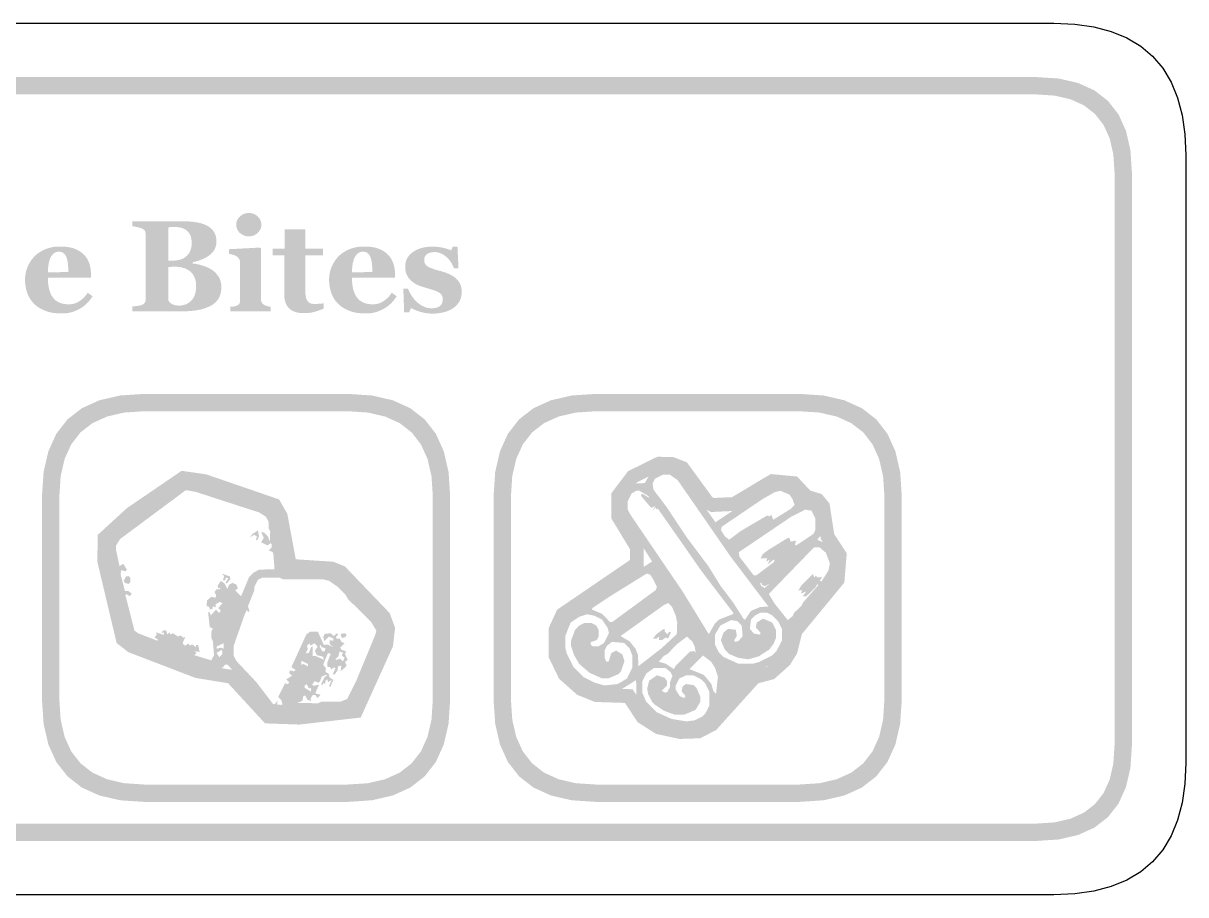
# Model space of a CAD drawing. Header units: millimetres. Extents: x 4 to 272, y 4 to 144.
# Drawn here: x 41.27 to 68.04, y 75.96 to 96.04 of the extents above; entities that cross this region are included whole.
import ezdxf

# ---------------------------------------------------------------- set-up
doc = ezdxf.new("R2010")
doc.units = ezdxf.units.MM
doc.layers.add('CUT', color=1, linetype='Continuous')
doc.layers.add('RASTER', color=7, linetype='Continuous')

msp = doc.modelspace()

# ---------------------------------------------------------------- hatches: boundary and pattern name
at = {"layer": 'RASTER'}
h = msp.add_hatch(color=7, dxfattribs=at)
h.paths.add_polyline_path([(5.2, 92.6), (5.234, 93.116), (5.337, 93.563), (5.509, 93.941), (5.75, 94.25), (6.059, 94.491), (6.438, 94.663), (6.884, 94.766), (7.4, 94.8), (64.6, 94.8), (65.116, 94.766), (65.563, 94.663), (65.941, 94.491), (66.25, 94.25), (66.491, 93.941), (66.663, 93.563), (66.766, 93.116), (66.8, 92.6), (66.8, 79.4), (66.766, 78.884), (66.663, 78.438), (66.491, 78.059), (66.25, 77.75), (65.941, 77.509), (65.563, 77.338), (65.116, 77.234), (64.6, 77.2), (7.4, 77.2), (6.884, 77.234), (6.438, 77.338), (6.059, 77.509), (5.75, 77.75), (5.509, 78.059), (5.337, 78.438), (5.234, 78.884), (5.2, 79.4)])
h.paths.add_polyline_path([(5.6, 92.6), (5.6, 79.4), (5.628, 78.978), (5.712, 78.613), (5.853, 78.303), (6.05, 78.05), (6.303, 77.853), (6.612, 77.712), (6.978, 77.628), (7.4, 77.6), (64.6, 77.6), (65.022, 77.628), (65.387, 77.712), (65.697, 77.853), (65.95, 78.05), (66.147, 78.303), (66.288, 78.613), (66.372, 78.978), (66.4, 79.4), (66.4, 92.6), (66.372, 93.022), (66.288, 93.388), (66.147, 93.697), (65.95, 93.95), (65.697, 94.147), (65.387, 94.288), (65.022, 94.372), (64.6, 94.4), (7.4, 94.4), (6.978, 94.372), (6.612, 94.288), (6.303, 94.147), (6.05, 93.95), (5.853, 93.697), (5.712, 93.388), (5.628, 93.022), (5.6, 92.6)], flags=0)
h = msp.add_hatch(color=7, dxfattribs=at)
h.paths.add_polyline_path([(46.966, 89.4), (46.04, 89.4), (46.04, 89.507), (46.05, 89.508), (46.059, 89.508), (46.068, 89.509), (46.078, 89.51), (46.087, 89.511), (46.096, 89.512), (46.106, 89.513), (46.115, 89.514), (46.124, 89.515), (46.132, 89.517), (46.141, 89.518), (46.149, 89.52), (46.157, 89.522), (46.164, 89.524), (46.171, 89.526), (46.178, 89.529), (46.189, 89.534), (46.199, 89.539), (46.209, 89.544), (46.218, 89.55), (46.225, 89.557), (46.232, 89.564), (46.238, 89.571), (46.244, 89.579), (46.248, 89.588), (46.252, 89.597), (46.255, 89.607), (46.258, 89.618), (46.26, 89.629), (46.262, 89.641), (46.262, 89.653), (46.263, 89.667), (46.263, 90.519), (46.262, 90.532), (46.261, 90.544), (46.259, 90.556), (46.257, 90.567), (46.254, 90.578), (46.25, 90.589), (46.245, 90.599), (46.239, 90.609), (46.233, 90.619), (46.227, 90.628), (46.22, 90.636), (46.213, 90.644), (46.205, 90.652), (46.198, 90.659), (46.189, 90.665), (46.181, 90.671), (46.174, 90.676), (46.166, 90.68), (46.157, 90.684), (46.148, 90.689), (46.137, 90.693), (46.126, 90.697), (46.114, 90.701), (46.101, 90.705), (46.088, 90.709), (46.075, 90.713), (46.062, 90.716), (46.05, 90.718), (46.038, 90.721), (46.026, 90.723), (46.015, 90.724), (46.003, 90.726), (46.003, 90.833), (46.721, 90.871), (46.743, 90.849), (46.743, 89.686), (46.744, 89.673), (46.745, 89.661), (46.746, 89.649), (46.749, 89.638), (46.752, 89.628), (46.756, 89.617), (46.76, 89.608), (46.765, 89.598), (46.771, 89.59), (46.777, 89.582), (46.784, 89.574), (46.792, 89.567), (46.8, 89.561), (46.809, 89.555), (46.818, 89.55), (46.828, 89.545), (46.836, 89.542), (46.843, 89.539), (46.851, 89.536), (46.859, 89.533), (46.867, 89.53), (46.875, 89.527), (46.884, 89.524), (46.893, 89.522), (46.901, 89.519), (46.91, 89.517), (46.919, 89.515), (46.928, 89.513), (46.938, 89.511), (46.947, 89.509), (46.956, 89.508), (46.966, 89.507)])
h.paths.add_polyline_path([(46.752, 91.398), (46.751, 91.371), (46.747, 91.344), (46.74, 91.319), (46.731, 91.295), (46.718, 91.272), (46.704, 91.25), (46.686, 91.228), (46.666, 91.208), (46.644, 91.19), (46.621, 91.174), (46.598, 91.161), (46.573, 91.15), (46.547, 91.141), (46.52, 91.135), (46.492, 91.131), (46.463, 91.13), (46.434, 91.131), (46.406, 91.135), (46.379, 91.141), (46.353, 91.15), (46.328, 91.161), (46.304, 91.174), (46.281, 91.19), (46.259, 91.208), (46.239, 91.228), (46.222, 91.25), (46.207, 91.272), (46.195, 91.295), (46.185, 91.319), (46.179, 91.344), (46.175, 91.371), (46.173, 91.398), (46.175, 91.425), (46.179, 91.452), (46.185, 91.477), (46.195, 91.501), (46.207, 91.525), (46.222, 91.547), (46.239, 91.568), (46.259, 91.588), (46.281, 91.607), (46.304, 91.623), (46.328, 91.637), (46.353, 91.648), (46.379, 91.656), (46.406, 91.663), (46.434, 91.666), (46.463, 91.668), (46.493, 91.666), (46.521, 91.663), (46.548, 91.656), (46.574, 91.648), (46.599, 91.637), (46.622, 91.623), (46.645, 91.607), (46.667, 91.588), (46.687, 91.568), (46.704, 91.547), (46.719, 91.525), (46.731, 91.501), (46.74, 91.477), (46.747, 91.452), (46.751, 91.425), (46.752, 91.398)])
h = msp.add_hatch(color=7, dxfattribs=at)
h.paths.add_polyline_path([(45.62, 90.354), (45.643, 90.337), (45.664, 90.319), (45.685, 90.301), (45.705, 90.281), (45.723, 90.26), (45.74, 90.238), (45.757, 90.216), (45.772, 90.192), (45.786, 90.167), (45.798, 90.141), (45.808, 90.114), (45.816, 90.086), (45.822, 90.057), (45.827, 90.026), (45.83, 89.995), (45.831, 89.963), (45.83, 89.924), (45.826, 89.886), (45.821, 89.851), (45.814, 89.817), (45.805, 89.784), (45.793, 89.753), (45.78, 89.723), (45.764, 89.695), (45.746, 89.669), (45.727, 89.643), (45.706, 89.62), (45.683, 89.598), (45.658, 89.577), (45.631, 89.557), (45.603, 89.54), (45.573, 89.523), (45.539, 89.507), (45.504, 89.492), (45.468, 89.478), (45.431, 89.466), (45.392, 89.454), (45.352, 89.444), (45.311, 89.435), (45.269, 89.428), (45.225, 89.421), (45.179, 89.416), (45.131, 89.411), (45.081, 89.407), (45.03, 89.404), (44.976, 89.402), (44.921, 89.4), (44.864, 89.4), (43.784, 89.4), (43.784, 89.514), (43.796, 89.515), (43.808, 89.517), (43.822, 89.518), (43.835, 89.52), (43.85, 89.521), (43.865, 89.523), (43.882, 89.525), (43.898, 89.527), (43.915, 89.53), (43.93, 89.532), (43.944, 89.534), (43.957, 89.537), (43.968, 89.54), (43.979, 89.542), (43.988, 89.545), (43.995, 89.548), (44.008, 89.554), (44.02, 89.56), (44.031, 89.566), (44.041, 89.573), (44.049, 89.581), (44.057, 89.589), (44.064, 89.597), (44.069, 89.606), (44.074, 89.615), (44.078, 89.625), (44.081, 89.636), (44.084, 89.647), (44.086, 89.659), (44.088, 89.672), (44.089, 89.685), (44.089, 89.699), (44.089, 91.164), (44.089, 91.177), (44.088, 91.189), (44.087, 91.201), (44.085, 91.212), (44.083, 91.223), (44.08, 91.233), (44.077, 91.242), (44.073, 91.252), (44.068, 91.26), (44.062, 91.269), (44.054, 91.277), (44.045, 91.285), (44.035, 91.292), (44.023, 91.299), (44.01, 91.306), (43.995, 91.313), (43.984, 91.318), (43.971, 91.322), (43.959, 91.326), (43.946, 91.33), (43.933, 91.334), (43.919, 91.338), (43.904, 91.341), (43.89, 91.345), (43.875, 91.348), (43.861, 91.35), (43.847, 91.353), (43.833, 91.356), (43.82, 91.358), (43.808, 91.36), (43.796, 91.362), (43.784, 91.364), (43.784, 91.479), (44.914, 91.479), (45.016, 91.477), (45.112, 91.471), (45.2, 91.462), (45.281, 91.449), (45.354, 91.433), (45.419, 91.413), (45.478, 91.389), (45.529, 91.361), (45.573, 91.33), (45.611, 91.296), (45.644, 91.258), (45.671, 91.216), (45.691, 91.171), (45.706, 91.123), (45.715, 91.071), (45.718, 91.016), (45.717, 90.99), (45.715, 90.965), (45.712, 90.94), (45.707, 90.917), (45.701, 90.894), (45.694, 90.872), (45.685, 90.851), (45.675, 90.83), (45.664, 90.811), (45.652, 90.792), (45.638, 90.774), (45.624, 90.756), (45.608, 90.739), (45.591, 90.723), (45.573, 90.707), (45.554, 90.692), (45.535, 90.679), (45.516, 90.666), (45.496, 90.653), (45.475, 90.641), (45.453, 90.63), (45.43, 90.619), (45.407, 90.608), (45.382, 90.598), (45.357, 90.589), (45.332, 90.579), (45.306, 90.57), (45.279, 90.562), (45.252, 90.554), (45.225, 90.546), (45.197, 90.539), (45.168, 90.532), (45.168, 90.504), (45.197, 90.501), (45.226, 90.497), (45.255, 90.492), (45.285, 90.486), (45.315, 90.479), (45.345, 90.472), (45.375, 90.463), (45.406, 90.454), (45.436, 90.444), (45.465, 90.433), (45.494, 90.422), (45.521, 90.409), (45.547, 90.397), (45.572, 90.383), (45.596, 90.369), (45.62, 90.354)])
h.paths.add_polyline_path([(45.148, 90.979), (45.146, 91.021), (45.142, 91.061), (45.134, 91.098), (45.124, 91.133), (45.11, 91.165), (45.093, 91.196), (45.073, 91.223), (45.051, 91.249), (45.025, 91.271), (44.996, 91.291), (44.964, 91.308), (44.929, 91.321), (44.891, 91.332), (44.85, 91.339), (44.805, 91.344), (44.758, 91.345), (44.751, 91.345), (44.743, 91.345), (44.735, 91.345), (44.726, 91.345), (44.717, 91.344), (44.707, 91.344), (44.697, 91.344), (44.686, 91.343), (44.675, 91.343), (44.664, 91.342), (44.654, 91.342), (44.644, 91.341), (44.635, 91.341), (44.626, 91.34), (44.617, 91.34), (44.609, 91.339), (44.609, 90.569), (44.685, 90.569), (44.742, 90.571), (44.796, 90.576), (44.846, 90.584), (44.891, 90.597), (44.933, 90.612), (44.971, 90.631), (45.005, 90.654), (45.035, 90.68), (45.062, 90.708), (45.085, 90.74), (45.104, 90.774), (45.12, 90.81), (45.132, 90.848), (45.141, 90.89), (45.146, 90.933), (45.148, 90.979)], flags=0)
h.paths.add_polyline_path([(45.25, 89.982), (45.248, 90.034), (45.242, 90.084), (45.232, 90.13), (45.218, 90.173), (45.2, 90.213), (45.178, 90.25), (45.152, 90.284), (45.122, 90.314), (45.088, 90.341), (45.05, 90.365), (45.009, 90.385), (44.964, 90.401), (44.916, 90.414), (44.865, 90.423), (44.81, 90.428), (44.751, 90.43), (44.744, 90.43), (44.736, 90.43), (44.728, 90.429), (44.719, 90.429), (44.709, 90.429), (44.699, 90.429), (44.688, 90.428), (44.677, 90.428), (44.666, 90.427), (44.655, 90.427), (44.646, 90.426), (44.637, 90.426), (44.629, 90.425), (44.621, 90.425), (44.615, 90.424), (44.609, 90.424), (44.609, 89.664), (44.613, 89.65), (44.619, 89.638), (44.627, 89.625), (44.636, 89.614), (44.647, 89.603), (44.66, 89.592), (44.675, 89.582), (44.691, 89.572), (44.709, 89.563), (44.727, 89.556), (44.747, 89.549), (44.767, 89.544), (44.788, 89.54), (44.811, 89.537), (44.834, 89.535), (44.858, 89.535), (44.9, 89.537), (44.941, 89.542), (44.979, 89.551), (45.016, 89.564), (45.05, 89.581), (45.083, 89.601), (45.113, 89.624), (45.141, 89.652), (45.167, 89.683), (45.189, 89.716), (45.208, 89.753), (45.223, 89.793), (45.235, 89.836), (45.244, 89.881), (45.249, 89.93), (45.25, 89.982)], flags=0)
for points in [[(48.19, 89.467), (48.167, 89.457), (48.143, 89.447), (48.118, 89.438), (48.093, 89.428), (48.068, 89.419), (48.042, 89.41), (48.016, 89.402), (47.99, 89.393), (47.962, 89.386), (47.933, 89.379), (47.903, 89.373), (47.871, 89.369), (47.838, 89.365), (47.803, 89.363), (47.767, 89.361), (47.729, 89.36), (47.674, 89.362), (47.622, 89.367), (47.574, 89.376), (47.53, 89.388), (47.489, 89.404), (47.453, 89.423), (47.419, 89.446), (47.39, 89.472), (47.364, 89.501), (47.342, 89.533), (47.322, 89.569), (47.307, 89.607), (47.295, 89.648), (47.286, 89.692), (47.281, 89.74), (47.279, 89.79), (47.279, 90.689), (47.016, 90.689), (47.016, 90.847), (47.285, 90.847), (47.285, 91.291), (47.761, 91.291), (47.761, 90.847), (48.171, 90.847), (48.171, 90.689), (47.764, 90.689), (47.764, 89.886), (47.765, 89.845), (47.767, 89.807), (47.771, 89.772), (47.776, 89.74), (47.783, 89.711), (47.791, 89.685), (47.801, 89.663), (47.812, 89.643), (47.825, 89.626), (47.84, 89.612), (47.858, 89.599), (47.878, 89.589), (47.901, 89.581), (47.926, 89.576), (47.953, 89.573), (47.982, 89.571), (47.993, 89.571), (48.004, 89.572), (48.016, 89.572), (48.03, 89.573), (48.044, 89.574), (48.059, 89.575), (48.075, 89.576), (48.092, 89.577), (48.109, 89.579), (48.125, 89.58), (48.139, 89.582), (48.152, 89.583), (48.164, 89.585), (48.174, 89.587), (48.183, 89.589), (48.19, 89.59)], [(50.687, 89.35), (50.651, 89.351), (50.616, 89.353), (50.581, 89.356), (50.546, 89.361), (50.511, 89.367), (50.477, 89.374), (50.443, 89.382), (50.409, 89.392), (50.376, 89.402), (50.345, 89.413), (50.316, 89.424), (50.289, 89.435), (50.263, 89.446), (50.24, 89.457), (50.218, 89.469), (50.199, 89.481), (50.155, 89.381), (50.041, 89.381), (50.021, 89.927), (50.128, 89.927), (50.134, 89.911), (50.141, 89.893), (50.149, 89.876), (50.158, 89.857), (50.167, 89.838), (50.178, 89.819), (50.189, 89.799), (50.202, 89.779), (50.215, 89.758), (50.228, 89.738), (50.242, 89.719), (50.257, 89.7), (50.271, 89.682), (50.287, 89.664), (50.303, 89.647), (50.319, 89.63), (50.336, 89.614), (50.355, 89.598), (50.373, 89.583), (50.393, 89.569), (50.413, 89.556), (50.433, 89.543), (50.454, 89.53), (50.476, 89.519), (50.499, 89.508), (50.521, 89.499), (50.545, 89.491), (50.568, 89.485), (50.592, 89.48), (50.616, 89.476), (50.641, 89.474), (50.666, 89.473), (50.698, 89.474), (50.728, 89.476), (50.756, 89.481), (50.782, 89.486), (50.806, 89.494), (50.828, 89.502), (50.847, 89.513), (50.865, 89.525), (50.88, 89.539), (50.893, 89.555), (50.904, 89.572), (50.913, 89.591), (50.921, 89.612), (50.926, 89.635), (50.929, 89.659), (50.93, 89.686), (50.929, 89.7), (50.928, 89.714), (50.926, 89.727), (50.922, 89.739), (50.918, 89.751), (50.913, 89.762), (50.907, 89.772), (50.9, 89.782), (50.893, 89.792), (50.884, 89.801), (50.875, 89.809), (50.866, 89.818), (50.855, 89.826), (50.844, 89.834), (50.832, 89.841), (50.82, 89.848), (50.805, 89.855), (50.791, 89.862), (50.775, 89.869), (50.76, 89.875), (50.744, 89.881), (50.728, 89.887), (50.711, 89.893), (50.695, 89.898), (50.677, 89.903), (50.659, 89.909), (50.639, 89.915), (50.619, 89.921), (50.597, 89.927), (50.575, 89.934), (50.551, 89.941), (50.527, 89.948), (50.502, 89.955), (50.479, 89.963), (50.456, 89.97), (50.434, 89.977), (50.414, 89.985), (50.394, 89.992), (50.374, 90), (50.356, 90.007), (50.338, 90.015), (50.32, 90.024), (50.302, 90.035), (50.284, 90.046), (50.265, 90.058), (50.247, 90.072), (50.228, 90.086), (50.209, 90.102), (50.193, 90.116), (50.178, 90.132), (50.163, 90.148), (50.15, 90.165), (50.137, 90.182), (50.125, 90.201), (50.114, 90.22), (50.104, 90.239), (50.094, 90.26), (50.086, 90.282), (50.079, 90.304), (50.074, 90.328), (50.07, 90.352), (50.066, 90.378), (50.065, 90.404), (50.064, 90.431), (50.067, 90.482), (50.075, 90.53), (50.088, 90.575), (50.107, 90.618), (50.132, 90.659), (50.162, 90.697), (50.197, 90.732), (50.238, 90.765), (50.283, 90.795), (50.331, 90.821), (50.383, 90.843), (50.438, 90.861), (50.497, 90.875), (50.558, 90.885), (50.624, 90.891), (50.692, 90.893), (50.725, 90.892), (50.758, 90.891), (50.789, 90.889), (50.82, 90.886), (50.851, 90.882), (50.88, 90.877), (50.909, 90.872), (50.938, 90.866), (50.965, 90.859), (50.992, 90.852), (51.017, 90.845), (51.041, 90.837), (51.064, 90.83), (51.086, 90.822), (51.106, 90.814), (51.126, 90.806), (51.157, 90.893), (51.268, 90.893), (51.292, 90.393), (51.188, 90.393), (51.174, 90.431), (51.157, 90.467), (51.139, 90.502), (51.118, 90.535), (51.095, 90.567), (51.069, 90.598), (51.042, 90.628), (51.012, 90.656), (50.98, 90.682), (50.948, 90.704), (50.916, 90.723), (50.882, 90.739), (50.849, 90.751), (50.814, 90.76), (50.779, 90.765), (50.744, 90.767), (50.716, 90.766), (50.69, 90.764), (50.666, 90.76), (50.643, 90.755), (50.622, 90.748), (50.602, 90.74), (50.583, 90.731), (50.566, 90.72), (50.551, 90.708), (50.538, 90.694), (50.527, 90.68), (50.518, 90.664), (50.511, 90.647), (50.506, 90.629), (50.503, 90.61), (50.502, 90.589), (50.503, 90.563), (50.508, 90.538), (50.515, 90.515), (50.526, 90.494), (50.539, 90.474), (50.555, 90.457), (50.574, 90.442), (50.596, 90.428), (50.621, 90.416), (50.648, 90.404), (50.678, 90.392), (50.71, 90.38), (50.744, 90.368), (50.781, 90.357), (50.82, 90.346), (50.861, 90.335), (50.924, 90.317), (50.983, 90.298), (51.038, 90.277), (51.088, 90.255), (51.134, 90.231), (51.175, 90.206), (51.212, 90.179), (51.245, 90.151), (51.273, 90.121), (51.298, 90.089), (51.319, 90.054), (51.336, 90.018), (51.349, 89.98), (51.359, 89.94), (51.364, 89.898), (51.366, 89.854), (51.363, 89.796), (51.354, 89.741), (51.34, 89.689), (51.319, 89.641), (51.293, 89.596), (51.26, 89.555), (51.222, 89.517), (51.178, 89.482), (51.129, 89.451), (51.077, 89.424), (51.021, 89.402), (50.961, 89.383), (50.898, 89.369), (50.831, 89.358), (50.761, 89.352), (50.687, 89.35)]]:
    msp.add_hatch(color=7, dxfattribs=at).paths.add_polyline_path(points)
h = msp.add_hatch(color=7, dxfattribs=at)
h.paths.add_polyline_path([(42.866, 89.75), (42.853, 89.729), (42.839, 89.709), (42.824, 89.689), (42.809, 89.669), (42.793, 89.649), (42.777, 89.63), (42.76, 89.611), (42.742, 89.593), (42.724, 89.574), (42.704, 89.557), (42.685, 89.54), (42.664, 89.524), (42.644, 89.508), (42.622, 89.494), (42.6, 89.479), (42.577, 89.466), (42.553, 89.452), (42.528, 89.44), (42.503, 89.428), (42.478, 89.417), (42.454, 89.407), (42.429, 89.398), (42.404, 89.389), (42.379, 89.382), (42.353, 89.375), (42.327, 89.369), (42.299, 89.364), (42.271, 89.36), (42.242, 89.357), (42.211, 89.355), (42.18, 89.354), (42.148, 89.353), (42.095, 89.354), (42.043, 89.357), (41.994, 89.362), (41.946, 89.369), (41.9, 89.377), (41.856, 89.388), (41.814, 89.4), (41.774, 89.415), (41.735, 89.431), (41.698, 89.448), (41.663, 89.467), (41.63, 89.487), (41.598, 89.508), (41.568, 89.531), (41.54, 89.555), (41.514, 89.58), (41.489, 89.607), (41.466, 89.635), (41.444, 89.663), (41.424, 89.694), (41.406, 89.725), (41.389, 89.757), (41.374, 89.791), (41.361, 89.826), (41.349, 89.861), (41.338, 89.898), (41.33, 89.935), (41.323, 89.973), (41.317, 90.012), (41.313, 90.051), (41.311, 90.091), (41.31, 90.132), (41.311, 90.17), (41.313, 90.206), (41.318, 90.243), (41.324, 90.279), (41.332, 90.314), (41.341, 90.35), (41.352, 90.384), (41.365, 90.419), (41.379, 90.453), (41.395, 90.485), (41.413, 90.517), (41.431, 90.548), (41.452, 90.578), (41.473, 90.607), (41.496, 90.635), (41.521, 90.663), (41.547, 90.688), (41.574, 90.712), (41.603, 90.735), (41.634, 90.757), (41.666, 90.777), (41.7, 90.796), (41.735, 90.814), (41.772, 90.831), (41.811, 90.846), (41.85, 90.859), (41.891, 90.87), (41.933, 90.879), (41.976, 90.887), (42.02, 90.892), (42.065, 90.895), (42.111, 90.896), (42.161, 90.895), (42.209, 90.892), (42.255, 90.889), (42.298, 90.883), (42.339, 90.876), (42.378, 90.868), (42.414, 90.857), (42.448, 90.846), (42.48, 90.833), (42.511, 90.819), (42.541, 90.803), (42.569, 90.786), (42.595, 90.769), (42.62, 90.75), (42.644, 90.729), (42.667, 90.708), (42.687, 90.687), (42.705, 90.664), (42.723, 90.641), (42.739, 90.617), (42.753, 90.592), (42.766, 90.566), (42.778, 90.539), (42.788, 90.511), (42.797, 90.483), (42.805, 90.454), (42.811, 90.424), (42.817, 90.395), (42.821, 90.365), (42.824, 90.335), (42.826, 90.304), (42.826, 90.273), (42.826, 90.178), (41.836, 90.178), (41.838, 90.105), (41.843, 90.037), (41.852, 89.973), (41.865, 89.913), (41.881, 89.859), (41.901, 89.808), (41.925, 89.762), (41.952, 89.721), (41.983, 89.684), (42.018, 89.652), (42.058, 89.625), (42.101, 89.603), (42.15, 89.586), (42.202, 89.574), (42.258, 89.567), (42.319, 89.564), (42.353, 89.565), (42.386, 89.569), (42.419, 89.575), (42.45, 89.583), (42.481, 89.594), (42.51, 89.606), (42.539, 89.622), (42.567, 89.64), (42.594, 89.659), (42.62, 89.68), (42.645, 89.702), (42.669, 89.725), (42.692, 89.75), (42.714, 89.775), (42.734, 89.802), (42.754, 89.831)])
h.paths.add_polyline_path([(42.306, 90.307), (42.306, 90.329), (42.306, 90.351), (42.305, 90.373), (42.304, 90.396), (42.303, 90.418), (42.301, 90.441), (42.299, 90.464), (42.297, 90.487), (42.295, 90.509), (42.292, 90.531), (42.289, 90.551), (42.285, 90.571), (42.281, 90.589), (42.277, 90.606), (42.272, 90.623), (42.267, 90.638), (42.26, 90.654), (42.253, 90.67), (42.245, 90.685), (42.237, 90.698), (42.228, 90.711), (42.219, 90.722), (42.209, 90.732), (42.198, 90.742), (42.187, 90.75), (42.175, 90.757), (42.163, 90.763), (42.15, 90.768), (42.136, 90.772), (42.121, 90.775), (42.105, 90.776), (42.089, 90.777), (42.062, 90.775), (42.036, 90.77), (42.011, 90.761), (41.988, 90.748), (41.966, 90.732), (41.946, 90.713), (41.927, 90.689), (41.909, 90.663), (41.893, 90.632), (41.879, 90.597), (41.867, 90.558), (41.857, 90.515), (41.849, 90.468), (41.843, 90.416), (41.838, 90.361), (41.836, 90.301)], flags=0)
h = msp.add_hatch(color=7, dxfattribs=at)
h.paths.add_polyline_path([(49.868, 89.75), (49.855, 89.729), (49.841, 89.709), (49.826, 89.689), (49.811, 89.669), (49.795, 89.649), (49.779, 89.63), (49.762, 89.611), (49.744, 89.593), (49.725, 89.574), (49.706, 89.557), (49.687, 89.54), (49.666, 89.524), (49.646, 89.508), (49.624, 89.494), (49.602, 89.479), (49.579, 89.466), (49.555, 89.452), (49.53, 89.44), (49.505, 89.428), (49.48, 89.417), (49.456, 89.407), (49.431, 89.398), (49.406, 89.389), (49.381, 89.382), (49.355, 89.375), (49.329, 89.369), (49.301, 89.364), (49.273, 89.36), (49.243, 89.357), (49.213, 89.355), (49.182, 89.354), (49.15, 89.353), (49.097, 89.354), (49.045, 89.357), (48.996, 89.362), (48.948, 89.369), (48.902, 89.377), (48.858, 89.388), (48.816, 89.4), (48.776, 89.415), (48.737, 89.431), (48.7, 89.448), (48.665, 89.467), (48.632, 89.487), (48.6, 89.508), (48.57, 89.531), (48.542, 89.555), (48.516, 89.58), (48.491, 89.607), (48.468, 89.635), (48.446, 89.663), (48.426, 89.694), (48.408, 89.725), (48.391, 89.757), (48.376, 89.791), (48.363, 89.826), (48.351, 89.861), (48.34, 89.898), (48.332, 89.935), (48.325, 89.973), (48.319, 90.012), (48.315, 90.051), (48.313, 90.091), (48.312, 90.132), (48.313, 90.17), (48.315, 90.206), (48.32, 90.243), (48.326, 90.279), (48.333, 90.314), (48.343, 90.35), (48.354, 90.384), (48.367, 90.419), (48.381, 90.453), (48.397, 90.485), (48.415, 90.517), (48.433, 90.548), (48.454, 90.578), (48.475, 90.607), (48.498, 90.635), (48.523, 90.663), (48.549, 90.688), (48.576, 90.712), (48.605, 90.735), (48.636, 90.757), (48.668, 90.777), (48.702, 90.796), (48.737, 90.814), (48.774, 90.831), (48.813, 90.846), (48.852, 90.859), (48.893, 90.87), (48.935, 90.879), (48.978, 90.887), (49.022, 90.892), (49.067, 90.895), (49.113, 90.896), (49.163, 90.895), (49.211, 90.892), (49.257, 90.889), (49.3, 90.883), (49.341, 90.876), (49.38, 90.868), (49.416, 90.857), (49.45, 90.846), (49.482, 90.833), (49.513, 90.819), (49.543, 90.803), (49.571, 90.786), (49.597, 90.769), (49.622, 90.75), (49.646, 90.729), (49.668, 90.708), (49.689, 90.687), (49.707, 90.664), (49.725, 90.641), (49.741, 90.617), (49.755, 90.592), (49.768, 90.566), (49.78, 90.539), (49.79, 90.511), (49.799, 90.483), (49.807, 90.454), (49.813, 90.424), (49.819, 90.395), (49.823, 90.365), (49.826, 90.335), (49.828, 90.304), (49.828, 90.273), (49.828, 90.178), (48.838, 90.178), (48.84, 90.105), (48.845, 90.037), (48.854, 89.973), (48.867, 89.913), (48.883, 89.859), (48.903, 89.808), (48.926, 89.762), (48.954, 89.721), (48.985, 89.684), (49.02, 89.652), (49.06, 89.625), (49.103, 89.603), (49.151, 89.586), (49.204, 89.574), (49.26, 89.567), (49.321, 89.564), (49.355, 89.565), (49.388, 89.569), (49.421, 89.575), (49.452, 89.583), (49.483, 89.594), (49.512, 89.606), (49.541, 89.622), (49.569, 89.64), (49.596, 89.659), (49.622, 89.68), (49.647, 89.702), (49.671, 89.725), (49.694, 89.75), (49.716, 89.775), (49.736, 89.802), (49.756, 89.831)])
h.paths.add_polyline_path([(49.308, 90.307), (49.308, 90.329), (49.308, 90.351), (49.307, 90.373), (49.306, 90.396), (49.305, 90.418), (49.303, 90.441), (49.301, 90.464), (49.299, 90.487), (49.297, 90.509), (49.294, 90.531), (49.291, 90.551), (49.287, 90.571), (49.283, 90.589), (49.279, 90.606), (49.274, 90.623), (49.269, 90.638), (49.262, 90.654), (49.255, 90.67), (49.247, 90.685), (49.239, 90.698), (49.23, 90.711), (49.221, 90.722), (49.211, 90.732), (49.2, 90.742), (49.189, 90.75), (49.177, 90.757), (49.165, 90.763), (49.152, 90.768), (49.138, 90.772), (49.123, 90.775), (49.107, 90.776), (49.091, 90.777), (49.064, 90.775), (49.038, 90.77), (49.013, 90.761), (48.99, 90.748), (48.968, 90.732), (48.948, 90.713), (48.929, 90.689), (48.911, 90.663), (48.895, 90.632), (48.881, 90.597), (48.869, 90.558), (48.859, 90.515), (48.851, 90.468), (48.845, 90.416), (48.84, 90.361), (48.838, 90.301)], flags=0)
h = msp.add_hatch(color=7, dxfattribs=at)
h.paths.add_polyline_path([(41.7, 85.15), (41.737, 85.701), (41.847, 86.178), (42.03, 86.582), (42.288, 86.913), (42.618, 87.17), (43.022, 87.353), (43.499, 87.463), (44.05, 87.5), (48.75, 87.5), (49.301, 87.463), (49.778, 87.353), (50.182, 87.17), (50.513, 86.913), (50.77, 86.582), (50.953, 86.178), (51.063, 85.701), (51.1, 85.15), (51.1, 80.45), (51.063, 79.899), (50.953, 79.422), (50.77, 79.018), (50.513, 78.688), (50.182, 78.43), (49.778, 78.247), (49.301, 78.137), (48.75, 78.1), (44.05, 78.1), (43.499, 78.137), (43.022, 78.247), (42.618, 78.43), (42.288, 78.688), (42.03, 79.018), (41.847, 79.422), (41.737, 79.899), (41.7, 80.45)])
h.paths.add_polyline_path([(42.1, 85.15), (42.1, 80.45), (42.13, 79.993), (42.222, 79.597), (42.374, 79.262), (42.588, 78.988), (42.862, 78.774), (43.197, 78.622), (43.593, 78.53), (44.05, 78.5), (48.75, 78.5), (49.207, 78.53), (49.603, 78.622), (49.938, 78.774), (50.213, 78.988), (50.426, 79.262), (50.578, 79.597), (50.67, 79.993), (50.7, 80.45), (50.7, 85.15), (50.67, 85.607), (50.578, 86.003), (50.426, 86.338), (50.213, 86.613), (49.938, 86.826), (49.603, 86.978), (49.207, 87.07), (48.75, 87.1), (44.05, 87.1), (43.593, 87.07), (43.197, 86.978), (42.862, 86.826), (42.587, 86.613), (42.374, 86.338), (42.222, 86.003), (42.13, 85.607), (42.1, 85.15)], flags=0)
h = msp.add_hatch(color=7, dxfattribs=at)
h.paths.add_polyline_path([(52.1, 85.15), (52.137, 85.701), (52.247, 86.178), (52.43, 86.582), (52.687, 86.913), (53.018, 87.17), (53.422, 87.353), (53.899, 87.463), (54.45, 87.5), (59.15, 87.5), (59.701, 87.463), (60.178, 87.353), (60.582, 87.17), (60.913, 86.913), (61.17, 86.582), (61.353, 86.178), (61.463, 85.701), (61.5, 85.15), (61.5, 80.45), (61.463, 79.899), (61.353, 79.422), (61.17, 79.018), (60.912, 78.688), (60.582, 78.43), (60.178, 78.247), (59.701, 78.137), (59.15, 78.1), (54.45, 78.1), (53.899, 78.137), (53.422, 78.247), (53.018, 78.43), (52.688, 78.688), (52.43, 79.018), (52.247, 79.422), (52.137, 79.899), (52.1, 80.45)])
h.paths.add_polyline_path([(52.5, 85.15), (52.5, 80.45), (52.53, 79.993), (52.622, 79.597), (52.774, 79.262), (52.987, 78.988), (53.262, 78.774), (53.597, 78.622), (53.993, 78.53), (54.45, 78.5), (59.15, 78.5), (59.607, 78.53), (60.003, 78.622), (60.338, 78.774), (60.613, 78.988), (60.826, 79.262), (60.978, 79.597), (61.07, 79.993), (61.1, 80.45), (61.1, 85.15), (61.07, 85.607), (60.978, 86.003), (60.826, 86.338), (60.613, 86.613), (60.338, 86.826), (60.003, 86.978), (59.607, 87.07), (59.15, 87.1), (54.45, 87.1), (53.993, 87.07), (53.597, 86.978), (53.262, 86.826), (52.988, 86.613), (52.774, 86.338), (52.622, 86.003), (52.53, 85.607), (52.5, 85.15)], flags=0)
h = msp.add_hatch(color=7, dxfattribs=at)
h.paths.add_polyline_path([(55.872, 86.052), (56.241, 86.044), (56.552, 85.923), (57.136, 85.122), (57.175, 85.102), (57.591, 85.121), (58.482, 85.653), (59.09, 85.596), (59.393, 85.272), (59.656, 85.193), (59.836, 84.974), (59.944, 84.269), (60.233, 83.827), (60.178, 83.153), (59.201, 81.967), (59.09, 81.523), (58.924, 81.254), (58.56, 80.928), (58.197, 80.833), (57.226, 79.756), (56.86, 79.565), (56.382, 79.55), (55.839, 79.667), (55.418, 79.936), (55.126, 80.38), (54.435, 80.402), (54.024, 80.567), (53.608, 80.938), (53.371, 81.428), (53.371, 82.109), (53.561, 82.526), (55.239, 83.672), (55.239, 83.925), (54.81, 84.634), (54.81, 85.208), (55.197, 85.72)])
h.paths.add_polyline_path([(55.943, 85.73), (55.406, 85.466), (55.13, 85.101), (55.13, 84.724), (55.559, 84.014), (55.559, 83.503), (53.815, 82.312), (53.691, 82.039), (53.691, 81.502), (53.868, 81.135), (54.195, 80.843), (54.501, 80.72), (55.303, 80.695), (55.648, 80.169), (55.963, 79.968), (56.411, 79.871), (56.777, 79.883), (57.027, 80.013), (58.024, 81.119), (58.404, 81.218), (58.676, 81.462), (58.792, 81.648), (58.908, 82.115), (59.867, 83.279), (59.905, 83.743), (59.638, 84.152), (59.533, 84.839), (59.471, 84.915), (59.219, 84.99), (58.939, 85.289), (58.556, 85.325), (57.686, 84.806), (57.104, 84.778), (56.922, 84.872), (56.348, 85.658), (56.177, 85.725), (55.943, 85.73)], flags=0)
h = msp.add_hatch(color=7, dxfattribs=at)
h.paths.add_polyline_path([(44.916, 85.728), (45.48, 85.647), (47.16, 85.069), (47.35, 84.737), (47.545, 83.689), (48.41, 83.633), (48.675, 83.526), (49.708, 82.448), (49.831, 82.113), (49.784, 81.688), (49.04, 80.043), (47.622, 79.881), (46.836, 79.909), (45.985, 80.834), (45.235, 80.956), (43.687, 81.55), (43.419, 81.76), (42.973, 83.641), (42.986, 84.254), (43.657, 84.869)])
h.paths.add_polyline_path([(44.994, 85.393), (43.856, 84.618), (43.303, 84.111), (43.294, 83.676), (43.705, 81.943), (43.847, 81.831), (45.319, 81.267), (46.146, 81.132), (46.981, 80.224), (47.609, 80.201), (48.823, 80.34), (49.471, 81.773), (49.505, 82.073), (49.43, 82.274), (48.491, 83.255), (48.338, 83.317), (47.276, 83.386), (47.045, 84.625), (46.942, 84.806), (45.405, 85.335), (44.994, 85.393)], flags=0)
h = msp.add_hatch(color=7, dxfattribs=at)
h.paths.add_polyline_path([(55.938, 85.794), (56.162, 85.804), (56.406, 85.68), (57.21, 84.542), (58.261, 85.245), (58.573, 85.402), (58.84, 85.402), (59.018, 85.312), (59.085, 85.245), (59.199, 85.024), (59.41, 85), (59.554, 84.91), (59.677, 84.666), (59.677, 84.364), (59.62, 84.22), (59.554, 84.14), (59.788, 84.039), (59.888, 83.939), (60.012, 83.628), (59.979, 83.393), (59.821, 83.115), (58.931, 82.064), (58.907, 81.82), (58.84, 81.619), (58.75, 81.475), (58.516, 81.274), (58.06, 81.093), (57.913, 80.906), (57.726, 80.725), (57.679, 80.638), (57.424, 80.39), (57.377, 80.303), (57.009, 79.935), (56.765, 79.811), (56.296, 79.811), (55.961, 79.911), (55.683, 80.069), (55.549, 80.203), (55.425, 80.414), (55.392, 80.514), (55.382, 80.906), (55.024, 80.681), (54.789, 80.615), (54.522, 80.648), (54.143, 80.805), (54.043, 80.872), (53.775, 81.174), (53.618, 81.518), (53.618, 81.686), (53.584, 81.753), (53.651, 82.121), (53.808, 82.399), (55.75, 83.638), (55.369, 84.24), (55.181, 84.488), (55.057, 84.733), (55.024, 84.967), (55.134, 85.258), (55.215, 85.345), (55.392, 85.436), (55.583, 85.446), (55.717, 85.68)])
h.paths.add_polyline_path([(55.995, 85.636), (55.817, 85.546), (55.76, 85.436), (55.784, 85.292), (56.072, 84.91), (56.554, 84.187), (57.043, 83.537), (57.324, 83.082), (57.612, 82.7), (57.859, 82.312), (57.893, 82.299), (58.027, 82.499), (58.238, 82.59), (58.429, 82.6), (57.558, 83.752), (56.339, 85.513), (56.162, 85.636)], flags=0)
h.paths.add_polyline_path([(55.392, 85.268), (55.282, 85.211), (55.191, 85.034), (55.191, 84.833), (55.248, 84.722), (56.44, 82.968), (57.056, 81.964), (57.19, 82.198), (57.29, 82.299), (57.625, 82.432), (57.612, 82.466), (56.889, 83.417), (55.884, 84.856), (55.837, 84.843), (55.837, 84.89), (55.77, 84.81), (55.817, 84.923), (55.75, 84.876), (55.717, 84.89), (55.516, 85.124), (55.492, 85.168), (55.526, 85.201), (55.67, 85.111), (55.67, 85.144), (55.459, 85.268)], flags=0)
h.paths.add_polyline_path([(58.706, 85.268), (58.573, 85.235), (58.295, 85.077), (57.357, 84.441), (57.334, 84.364), (57.424, 84.22), (57.525, 84.14), (57.792, 84.341), (58.362, 84.676), (58.405, 84.699), (58.462, 84.676), (58.496, 84.722), (58.539, 84.599), (58.951, 84.856), (59.031, 84.943), (58.984, 85.077), (58.917, 85.178)], flags=0)
h.paths.add_polyline_path([(59.276, 84.833), (58.964, 84.676), (57.746, 83.852), (57.759, 83.752), (58.094, 83.316), (58.147, 83.316), (58.549, 83.618), (58.573, 83.661), (58.549, 83.685), (58.415, 83.571), (58.462, 83.685), (58.382, 83.638), (58.395, 83.718), (58.248, 83.705), (58.295, 83.805), (58.429, 83.906), (58.884, 84.187), (58.917, 84.173), (58.941, 84.096), (59.065, 84.12), (59.041, 84.029), (59.065, 84.006), (59.466, 84.274), (59.51, 84.364), (59.51, 84.632), (59.42, 84.81)], flags=0)
h.paths.add_polyline_path([(59.477, 83.962), (58.439, 82.891), (58.563, 82.68), (58.874, 82.289), (58.984, 82.379), (59.031, 82.466), (59.185, 82.613), (59.232, 82.7), (59.577, 83.092), (59.554, 83.115), (59.52, 83.048), (59.299, 82.834), (59.219, 82.834), (59.299, 82.948), (59.185, 82.901), (59.199, 82.982), (59.118, 82.968), (59.185, 83.082), (59.453, 83.35), (59.487, 83.269), (59.52, 83.316), (59.554, 83.269), (59.667, 83.283), (59.61, 83.192), (59.654, 83.182), (59.811, 83.427), (59.845, 83.594), (59.754, 83.839), (59.61, 83.962)], flags=0)
h.paths.add_polyline_path([(55.626, 83.36), (54.779, 82.834), (54.378, 82.566), (54.364, 82.533), (54.599, 82.432), (54.779, 82.245), (54.833, 82.245), (55.837, 82.982), (55.861, 83.059), (55.77, 83.236), (55.703, 83.336)], flags=0)
h.paths.add_polyline_path([(58.271, 83.159), (58.238, 83.125), (58.261, 83.082), (58.338, 83.025), (58.462, 83.136), (58.348, 83.069), (58.281, 83.102)], flags=0)
h.paths.add_polyline_path([(56.119, 82.68), (56.018, 82.633), (55.024, 81.92), (55.235, 81.796), (55.369, 81.629), (55.425, 81.485), (55.436, 81.227), (55.971, 81.642), (56.319, 81.964), (56.329, 82.222), (56.296, 82.389), (56.206, 82.6)], flags=0)
h.paths.add_polyline_path([(58.238, 82.456), (58.127, 82.399), (58.027, 82.299), (58.003, 82.088), (58.094, 81.977), (58.238, 81.954), (58.248, 81.997), (58.137, 82.121), (58.161, 82.232), (58.305, 82.322), (58.516, 82.232), (58.606, 82.054), (58.606, 81.887), (58.549, 81.743), (58.449, 81.609), (58.204, 81.452), (57.97, 81.385), (57.736, 81.418), (57.525, 81.508), (57.424, 81.609), (57.334, 81.82), (57.391, 81.997), (57.501, 82.088), (57.679, 82.064), (57.702, 81.92), (57.635, 81.82), (57.669, 81.786), (57.746, 81.81), (57.836, 81.92), (57.813, 82.165), (57.712, 82.265), (57.568, 82.289), (57.324, 82.165), (57.2, 81.954), (57.2, 81.719), (57.29, 81.542), (57.391, 81.441), (57.736, 81.284), (58.07, 81.284), (58.204, 81.318), (58.516, 81.475), (58.616, 81.575), (58.74, 81.82), (58.74, 82.088), (58.65, 82.265), (58.516, 82.399), (58.405, 82.456)], flags=0)
h.paths.add_polyline_path([(54.254, 82.422), (54.076, 82.366), (53.875, 82.232), (53.751, 81.92), (53.751, 81.652), (53.785, 81.518), (53.942, 81.207), (54.177, 80.973), (54.421, 80.849), (54.655, 80.782), (54.957, 80.815), (55.168, 80.939), (55.292, 81.184), (55.292, 81.485), (55.235, 81.629), (55.101, 81.763), (54.823, 81.786), (54.712, 81.696), (54.655, 81.585), (54.655, 81.418), (54.699, 81.328), (54.746, 81.328), (54.813, 81.529), (54.923, 81.585), (55.067, 81.495), (55.114, 81.341), (55.034, 81.107), (54.967, 81.04), (54.756, 80.949), (54.588, 80.949), (54.311, 81.073), (54.076, 81.274), (53.952, 81.485), (53.885, 81.686), (53.885, 81.82), (53.976, 82.064), (54.076, 82.165), (54.187, 82.222), (54.354, 82.222), (54.465, 82.165), (54.522, 82.054), (54.522, 81.92), (54.478, 81.83), (54.331, 81.776), (54.344, 81.709), (54.388, 81.686), (54.522, 81.686), (54.645, 81.763), (54.756, 81.987), (54.732, 82.098), (54.599, 82.299), (54.421, 82.389)], flags=0)
h.paths.add_polyline_path([(56.005, 82.078), (56.052, 82.078), (56.038, 82.031), (56.105, 81.964), (56.139, 82.011), (56.185, 82.011), (56.119, 81.863), (56.062, 81.887), (55.985, 81.83), (55.904, 81.83), (55.918, 81.91), (55.851, 81.863), (55.77, 81.863), (55.851, 81.964)], flags=0)
h.paths.add_polyline_path([(56.554, 81.91), (56.319, 81.729), (56.105, 81.508), (56.018, 81.462), (55.904, 81.328), (56.062, 81.284), (56.252, 81.16), (56.286, 81.227), (56.621, 81.562), (56.721, 81.575), (56.755, 81.529), (56.731, 81.686), (56.674, 81.796)], flags=0)
h.paths.add_polyline_path([(56.922, 81.475), (56.607, 81.16), (56.942, 81.026), (57.11, 80.825), (57.166, 80.648), (57.223, 80.591), (57.267, 80.983), (57.2, 81.184), (57.11, 81.328)], flags=0)
h.paths.add_polyline_path([(55.794, 81.184), (55.616, 81.06), (55.526, 80.882), (55.526, 80.615), (55.616, 80.404), (55.851, 80.169), (56.196, 80.012), (56.54, 79.955), (56.731, 79.978), (56.909, 80.069), (56.976, 80.136), (57.066, 80.313), (57.066, 80.648), (56.976, 80.825), (56.875, 80.926), (56.698, 81.016), (56.53, 81.016), (56.373, 80.939), (56.296, 80.782), (56.296, 80.681), (56.386, 80.538), (56.487, 80.491), (56.52, 80.538), (56.43, 80.648), (56.453, 80.758), (56.53, 80.815), (56.708, 80.792), (56.775, 80.725), (56.865, 80.514), (56.865, 80.414), (56.755, 80.223), (56.497, 80.112), (56.262, 80.112), (56.018, 80.203), (55.817, 80.337), (55.75, 80.404), (55.66, 80.581), (55.636, 80.705), (55.683, 80.892), (55.861, 81.016), (56.038, 80.959), (56.095, 80.882), (56.095, 80.782), (55.971, 80.658), (56.062, 80.615), (56.105, 80.638), (56.162, 80.748), (56.162, 80.849), (56.219, 81.006), (56.172, 81.093), (56.062, 81.184)], flags=0)
h = msp.add_hatch(color=7, dxfattribs=at)
h.paths.add_polyline_path([(45.024, 85.491), (45.087, 85.502), (45.6, 85.355), (46.809, 84.952), (47.004, 84.853), (47.139, 84.586), (47.311, 83.439), (48.312, 83.413), (48.47, 83.351), (48.763, 83.094), (48.887, 82.925), (49.422, 82.398), (49.532, 82.251), (49.595, 82.13), (49.595, 81.91), (48.873, 80.25), (48.605, 80.188), (47.726, 80.151), (47.652, 80.114), (46.993, 80.114), (46.725, 80.36), (46.674, 80.455), (46.505, 80.616), (46.454, 80.712), (45.977, 81.261), (45.919, 81.261), (45.867, 81.203), (45.673, 81.104), (45.453, 81.141), (43.914, 81.727), (43.72, 81.826), (43.646, 81.899), (43.547, 82.167), (43.327, 83.266), (43.218, 83.633), (43.181, 84.036), (43.28, 84.23), (43.39, 84.34), (44.709, 85.33)])
h.paths.add_polyline_path([(45.013, 85.282), (43.5, 84.157), (43.401, 83.999), (43.401, 83.926), (43.485, 83.534), (43.573, 83.585), (43.657, 83.45), (43.621, 83.413), (43.522, 83.439), (43.511, 83.34), (43.61, 82.962), (43.683, 82.962), (43.767, 82.9), (43.72, 82.837), (43.646, 82.889), (43.621, 82.863), (43.83, 82.046), (43.914, 81.984), (44.365, 81.811), (44.365, 81.848), (44.291, 81.885), (44.343, 81.958), (44.328, 82.009), (44.5, 81.947), (44.511, 81.995), (44.438, 81.995), (44.5, 82.057), (44.563, 82.046), (44.585, 81.958), (44.636, 82.009), (44.658, 81.958), (44.72, 81.984), (44.83, 81.91), (44.892, 81.936), (44.951, 81.885), (45.002, 81.899), (44.94, 81.764), (44.966, 81.716), (45.002, 81.701), (45.076, 81.753), (45.098, 81.701), (45.16, 81.727), (45.244, 81.665), (45.244, 81.716), (45.296, 81.716), (45.332, 81.555), (45.208, 81.569), (45.259, 81.533), (45.208, 81.481), (45.6, 81.36), (45.662, 81.481), (45.636, 81.8), (45.6, 81.874), (45.6, 82.02), (45.636, 82.093), (45.563, 82.13), (45.526, 82.46), (45.552, 82.486), (45.589, 82.398), (45.71, 82.533), (45.757, 82.471), (45.809, 82.471), (45.809, 82.522), (45.757, 82.559), (45.856, 82.68), (45.794, 82.706), (45.699, 82.654), (45.699, 82.581), (45.636, 82.607), (45.625, 82.544), (45.563, 82.533), (45.552, 82.596), (45.49, 82.607), (45.501, 82.742), (45.6, 82.826), (45.699, 82.801), (45.71, 82.863), (45.673, 82.936), (45.721, 82.999), (45.794, 82.999), (45.809, 83.035), (45.757, 83.021), (45.746, 83.083), (45.82, 83.193), (45.904, 83.131), (45.966, 83.01), (46.014, 83.109), (46.087, 83.145), (46.175, 83.109), (46.212, 83.021), (46.15, 82.973), (46.285, 82.837), (46.468, 83.277), (46.578, 83.387), (46.699, 83.45), (47.055, 83.461), (47.029, 83.816), (47.004, 83.864), (46.919, 83.889), (46.993, 83.963), (46.993, 84.036), (46.967, 84.062), (46.894, 84.01), (46.747, 84.084), (46.809, 84.183), (46.747, 84.318), (46.82, 84.303), (46.908, 84.208), (46.945, 84.084), (46.956, 84.329), (46.919, 84.402), (46.919, 84.549), (46.857, 84.67), (46.699, 84.769), (45.233, 85.245)], flags=0)
h.paths.add_polyline_path([(46.674, 84.355), (46.699, 84.219), (46.652, 84.12), (46.626, 84.146), (46.652, 84.208), (46.589, 84.256), (46.49, 84.194), (46.542, 84.267)], flags=0)
h.paths.add_polyline_path([(45.831, 83.365), (46.029, 83.292), (46.04, 83.23), (45.955, 83.131), (45.93, 83.156), (45.992, 83.255), (45.93, 83.266), (45.919, 83.204), (45.867, 83.204), (45.893, 83.303)], flags=0)
h.paths.add_polyline_path([(43.632, 83.292), (43.694, 83.303), (43.731, 83.266), (43.731, 83.156), (43.694, 83.12), (43.61, 83.145), (43.584, 83.193)], flags=0)
h.paths.add_polyline_path([(46.773, 83.266), (46.674, 83.219), (46.589, 83.046), (46.589, 82.973), (46.443, 82.607), (46.479, 82.497), (46.454, 82.471), (46.417, 82.522), (46.369, 82.423), (46.113, 81.69), (46.113, 81.47), (46.175, 81.349), (46.637, 80.858), (47.018, 80.36), (47.055, 80.345), (47.128, 80.433), (47.113, 80.345), (47.212, 80.334), (47.238, 80.345), (47.212, 80.444), (47.139, 80.517), (47.297, 80.836), (47.359, 80.811), (47.396, 80.847), (47.322, 80.921), (47.458, 81.005), (47.396, 81.067), (47.407, 81.13), (47.506, 81.104), (47.542, 81.141), (47.443, 81.203), (47.788, 81.958), (47.872, 82.02), (48.055, 82.02), (48.191, 81.716), (48.275, 81.727), (48.411, 81.665), (48.323, 81.738), (48.323, 81.826), (48.411, 81.811), (48.411, 81.863), (48.312, 81.91), (48.202, 81.8), (48.176, 81.899), (48.213, 81.973), (48.349, 81.984), (48.411, 81.921), (48.495, 81.984), (48.521, 81.958), (48.47, 81.899), (48.484, 81.863), (48.557, 81.863), (48.594, 81.789), (48.667, 81.753), (48.568, 81.654), (48.594, 81.606), (48.704, 81.569), (48.678, 81.507), (48.741, 81.371), (48.678, 81.324), (48.715, 81.25), (48.689, 81.203), (48.579, 81.115), (48.594, 81.24), (48.521, 81.225), (48.506, 81.13), (48.448, 81.042), (48.396, 81.042), (48.459, 81.177), (48.433, 81.203), (48.36, 81.152), (48.338, 81.203), (48.275, 81.214), (48.275, 81.324), (48.349, 81.507), (48.286, 81.533), (48.176, 81.261), (48.239, 81.177), (48.228, 81.093), (48.301, 81.056), (48.323, 80.968), (48.411, 80.91), (48.338, 80.748), (48.312, 80.774), (48.374, 80.91), (48.286, 80.858), (48.275, 80.921), (48.228, 80.895), (48.228, 80.822), (48.176, 80.836), (48.154, 80.785), (48.129, 80.811), (48.213, 80.983), (48.264, 81.005), (48.239, 81.031), (48.14, 80.983), (48.103, 80.873), (48.055, 80.847), (47.982, 80.884), (47.92, 80.8), (47.945, 80.774), (48.081, 80.8), (47.993, 80.602), (48.118, 80.565), (48.044, 80.492), (47.993, 80.565), (47.934, 80.565), (47.883, 80.47), (47.898, 80.419), (47.81, 80.455), (47.762, 80.554), (47.715, 80.528), (47.7, 80.433), (47.59, 80.382), (48.055, 80.371), (48.129, 80.408), (48.568, 80.408), (48.726, 80.47), (48.935, 80.884), (49.375, 81.947), (49.4, 82.046), (49.276, 82.251), (48.741, 82.779), (48.689, 82.874), (48.506, 83.057), (48.312, 83.193), (48.165, 83.23), (47.249, 83.23), (47.176, 83.266)], flags=0)
h.paths.add_polyline_path([(48.579, 81.973), (48.678, 81.984), (48.715, 81.947), (48.689, 81.899), (48.605, 81.874)], flags=0)
h.paths.add_polyline_path([(45.882, 81.753), (45.721, 81.679), (45.721, 81.628), (45.82, 81.654), (45.882, 81.628)], flags=0)
h.paths.add_polyline_path([(47.861, 81.753), (47.799, 81.69), (47.824, 81.628), (47.773, 81.518), (47.846, 81.533), (47.898, 81.665), (47.934, 81.679), (47.934, 81.459), (48.008, 81.459), (48.191, 81.371), (48.176, 81.445), (48.03, 81.481), (47.982, 81.58), (48.044, 81.665), (48.03, 81.701), (47.971, 81.753), (47.883, 81.701)], flags=0)
h.paths.add_polyline_path([(48.118, 81.716), (48.092, 81.69), (48.154, 81.569), (48.213, 81.569), (48.228, 81.643), (48.14, 81.665)], flags=0)
h.paths.add_polyline_path([(45.845, 81.606), (45.721, 81.533), (45.783, 81.434), (45.856, 81.507)], flags=0)
h.paths.add_polyline_path([(48.557, 81.569), (48.521, 81.445), (48.459, 81.397), (48.47, 81.371), (48.568, 81.397), (48.631, 81.335), (48.667, 81.423), (48.605, 81.47), (48.631, 81.533)], flags=0)
h.paths.add_polyline_path([(47.678, 81.349), (47.663, 81.261), (47.715, 81.276), (47.824, 81.225), (47.824, 81.276)], flags=0)
h.paths.add_polyline_path([(47.799, 80.811), (47.751, 80.785), (47.751, 80.726), (47.898, 80.638), (47.898, 80.726), (47.846, 80.712)], flags=0)

# ---------------------------------------------------------------- linework, layer by layer
at = {"layer": 'CUT'}
msp.add_lwpolyline([(6.999, 96.04), (65.001, 96.04), (65.483, 96.019), (65.925, 95.956), (66.325, 95.851), (66.685, 95.703), (67.003, 95.512), (67.278, 95.278), (67.512, 95.003), (67.703, 94.685), (67.851, 94.325), (67.956, 93.925), (68.019, 93.483), (68.04, 93.001), (68.04, 78.999), (68.019, 78.517), (67.956, 78.075), (67.851, 77.675), (67.703, 77.315), (67.512, 76.997), (67.278, 76.722), (67.003, 76.488), (66.685, 76.297), (66.325, 76.149), (65.925, 76.044), (65.483, 75.981), (65.001, 75.96), (6.999, 75.96)], dxfattribs=at)

doc.saveas('drawing.dxf')
